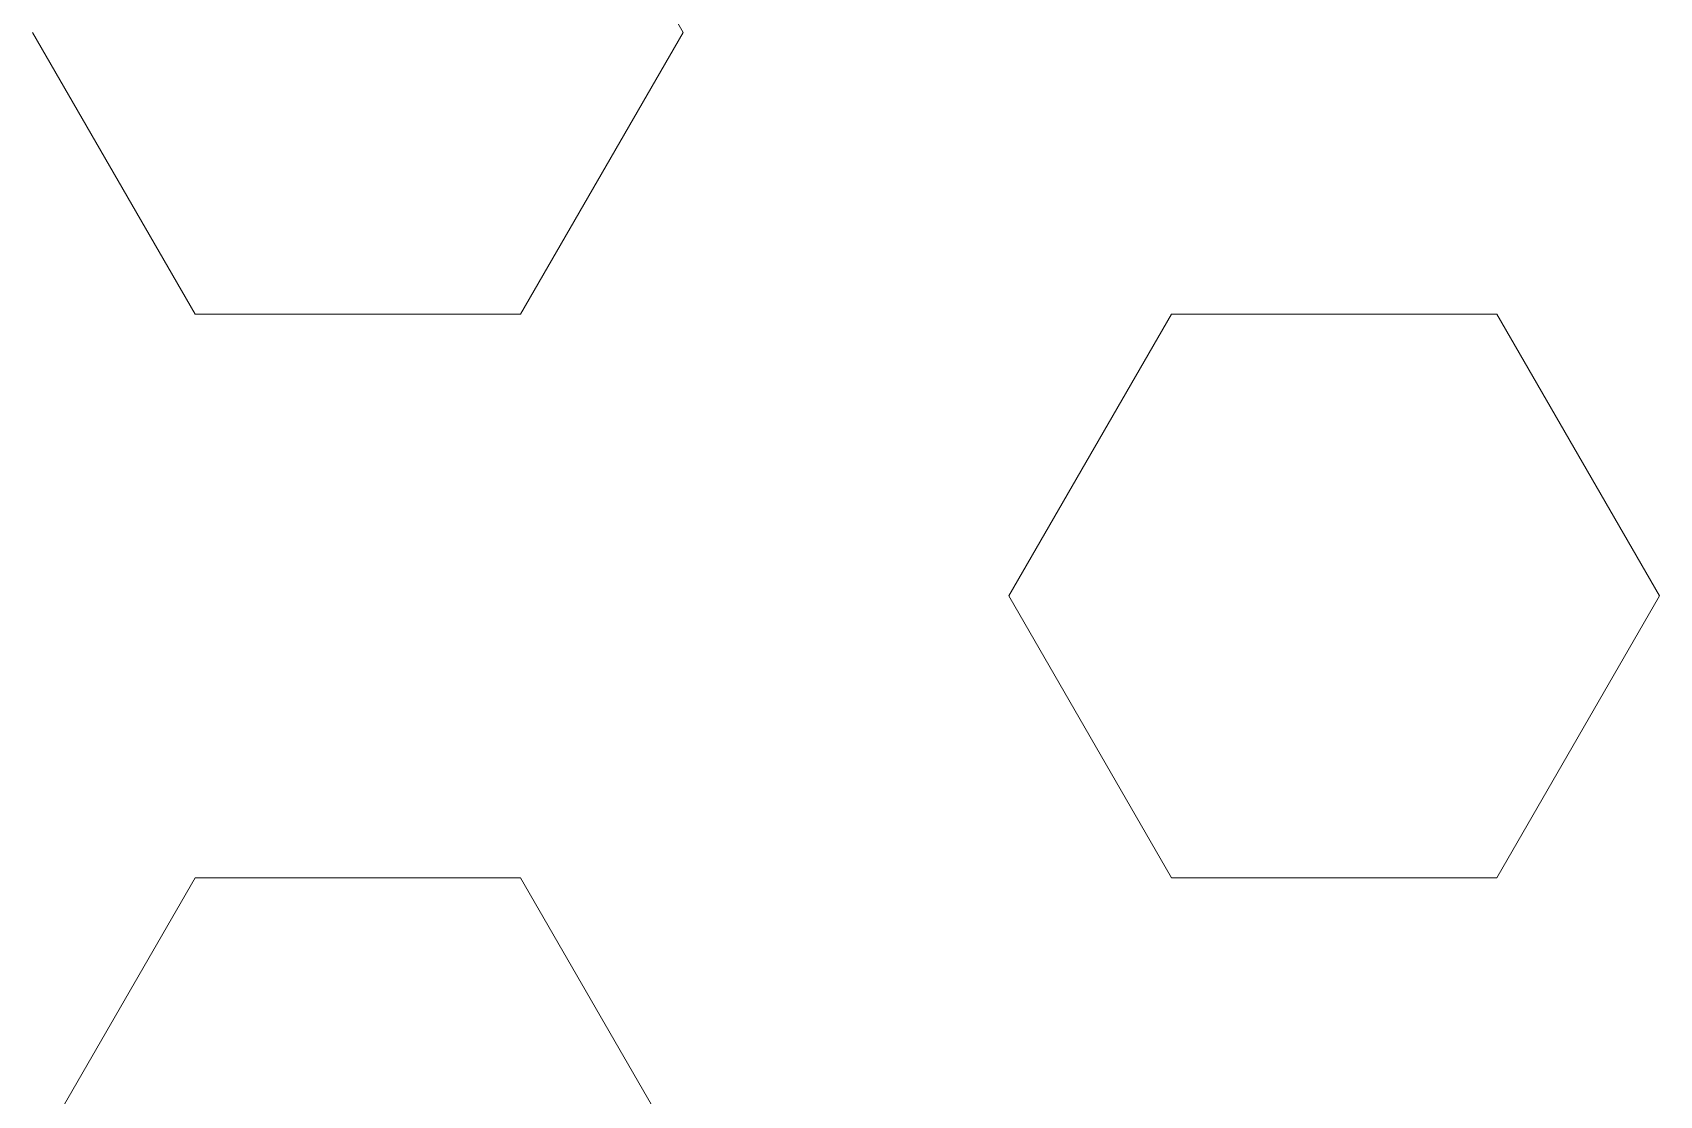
# Model space of a CAD drawing. Header units: millimetres. Extents: x 331487 to 517269, y 198509 to 399936.
# Drawn here: x 395097 to 395722, y 379939 to 380347 of the extents above; entities that cross this region are included whole.
import ezdxf

# ---------------------------------------------------------------- set-up
doc = ezdxf.new("R2010")
doc.units = ezdxf.units.MM
doc.header["$MEASUREMENT"] = 0
doc.linetypes.add('DASHED', pattern=[0.75, 0.5, -0.25])
doc.layers.add('9th_Sunk', color=251, linetype='DASHED', lineweight=5)

msp = doc.modelspace()

# ---------------------------------------------------------------- linework, layer by layer
at = {"layer": '9th_Sunk', "linetype": 'Continuous'}
for p, q in [((395347.3, 380347.4), (395284.8, 380455.66)), ((395159.8, 380239.15), (395097.3, 380347.4)), ((395284.8, 380239.15), (395347.3, 380347.4)), ((395159.8, 380239.15), (395284.8, 380239.15)), ((395472.3, 380130.9), (395534.8, 380239.15)), ((395534.8, 380239.15), (395659.8, 380239.15)), ((395722.3, 380130.9), (395659.8, 380239.15)), ((395534.8, 380022.64), (395472.3, 380130.9)), ((395659.8, 380022.64), (395722.3, 380130.9)), ((395097.3, 379914.39), (395159.8, 380022.64)), ((395159.8, 380022.64), (395284.8, 380022.64)), ((395347.3, 379914.39), (395284.8, 380022.64)), ((395534.8, 380022.64), (395659.8, 380022.64))]:
    msp.add_line(p, q, dxfattribs=at)

doc.saveas('drawing.dxf')
